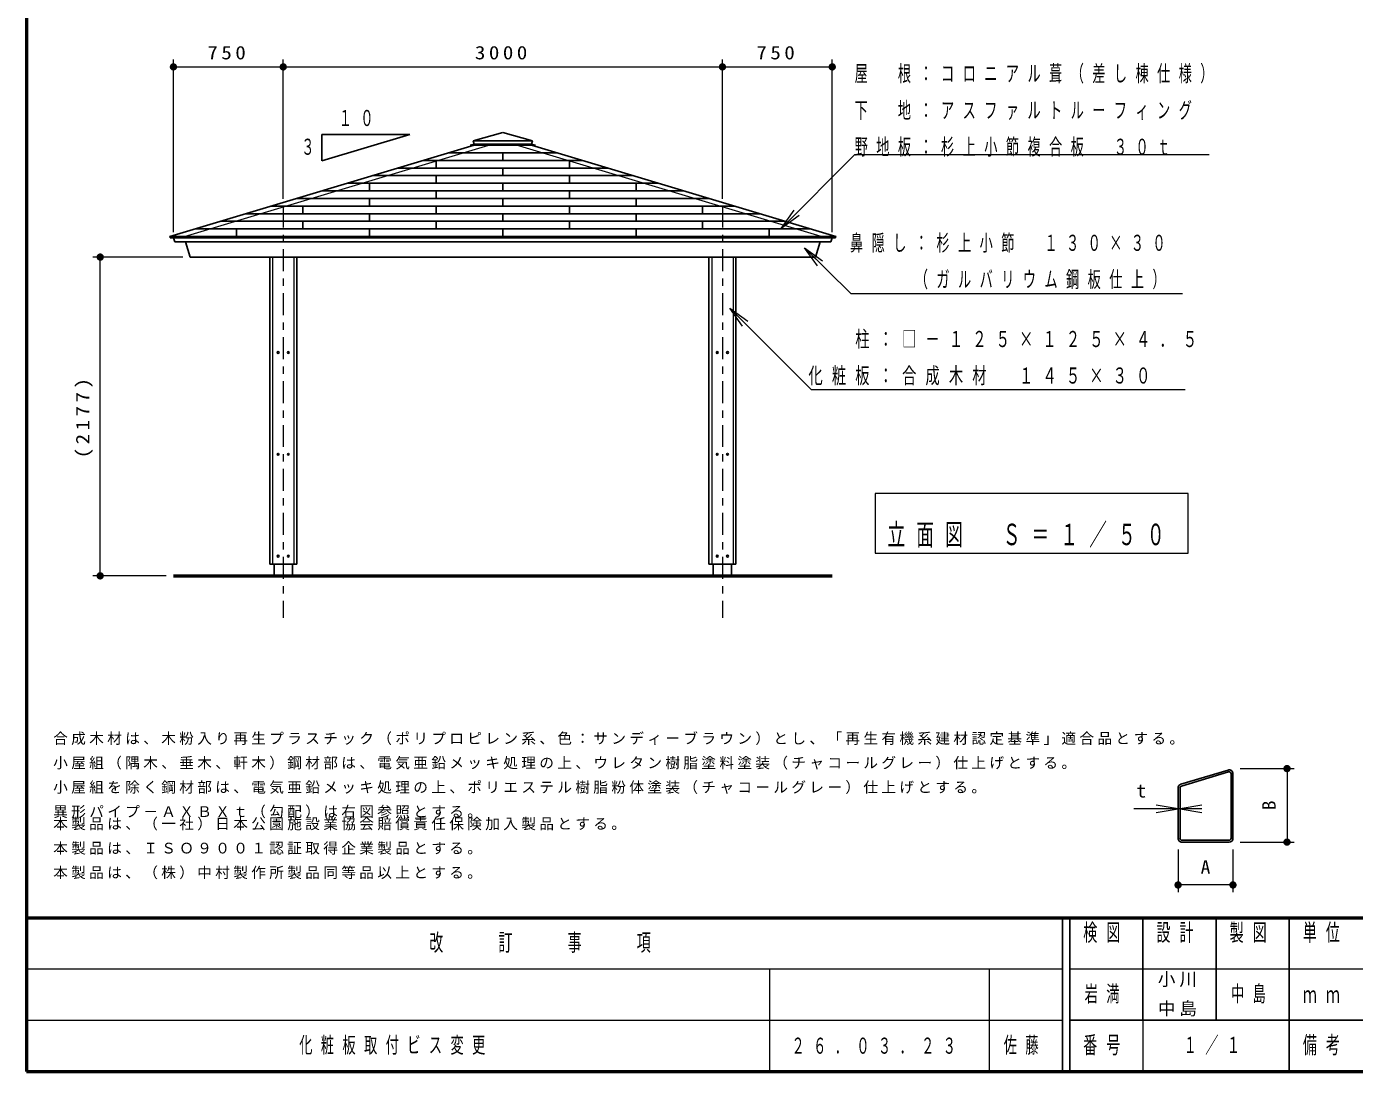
# Model space of a CAD drawing. Units: millimetres on the paper, with parts at other scales. Extents: x -385 to 8, y 0 to 267.
# Drawn here: x -385 to -203.6, y 0 to 142.7 of the extents above; entities that cross this region are included whole.
import ezdxf
from ezdxf.enums import TextEntityAlignment as Align

# ---------------------------------------------------------------- set-up
doc = ezdxf.new("R2010")
doc.units = ezdxf.units.MM
doc.linetypes.add('USER2', pattern=[6, 3, -1, 1, -1])
doc.layers.add('LY_1', color=7, linetype='Continuous', lineweight=25)
doc.styles.add('ＭＳ ゴシック', font='')
doc.styles.get('ＭＳ ゴシック').set_extended_font_data('MS Gothic')

# ---------------------------------------------------------------- blocks, each defined once
blk = doc.blocks.new('filled_dot')
at = {"color": 0, "linetype": 'Continuous', "lineweight": -2, "const_width": 1.25}
blk.add_lwpolyline([(-0.625, 0, 1), (0.625, 0, 1)], format="xyb", close=True, dxfattribs=at)
blk = doc.blocks.new('open_arrow')
at = {"color": 0, "linetype": 'Continuous', "lineweight": -2}
blk.add_lwpolyline([(7.5, 1.25), (0, 0), (7.5, -1.25)], dxfattribs=at)

msp = doc.modelspace()

# ---------------------------------------------------------------- linework, layer by layer
at = {"layer": 'LY_1', "lineweight": 50}
for p, q in [((-385, 267), (-385, 0)), ((-364.937, 67.695), (-274.937, 67.695)), ((-385, 21), (0, 21)), ((-385, 0), (0, 0))]:
    msp.add_line(p, q, dxfattribs=at)
at = {"layer": 'LY_1', "lineweight": 13}
for p, q in [((-364.937, 114.643), (-364.937, 138.218)), ((-349.937, 119.181), (-349.937, 138.218)), ((-289.937, 119.181), (-289.937, 138.218)), ((-274.937, 114.643), (-274.937, 138.218)), ((-364.937, 137.218), (-349.937, 137.218)), ((-349.937, 137.218), (-289.937, 137.218)), ((-289.937, 137.218), (-274.937, 137.218)), ((-281.914, 115.159), (-280.146, 117.633)), ((-281.914, 115.159), (-279.792, 117.28)), ((-279.439, 116.926), (-281.914, 115.159)), ((-278.745, 112.493), (-276.607, 110.389)), ((-278.745, 112.493), (-276.256, 110.745)), ((-276.958, 110.032), (-278.745, 112.493)), ((-363.65, 111.239), (-375.937, 111.239)), ((-374.937, 67.695), (-374.937, 111.239)), ((-288.944, 104.267), (-286.822, 102.146)), ((-288.944, 104.267), (-286.469, 102.499)), ((-287.176, 101.792), (-288.944, 104.267)), ((-269.092, 78.943), (-269.092, 70.81)), ((-226.292, 78.943), (-269.092, 78.943)), ((-226.292, 70.81), (-226.292, 78.943)), ((-269.092, 70.81), (-226.292, 70.81)), ((-365.937, 67.695), (-375.937, 67.695)), ((-219.191, 41.371), (-211.81, 41.371)), ((-212.81, 41.371), (-212.81, 31.321)), ((-224.428, 35.872), (-233.713, 35.872)), ((-219.191, 31.321), (-211.81, 31.321)), ((-227.691, 30.321), (-227.691, 24.472)), ((-220.191, 30.321), (-220.191, 24.472)), ((-220.191, 25.472), (-227.691, 25.472)), ((-385, 14), (-243.5, 14)), ((-283.5, 14), (-283.5, 0)), ((-253.5, 14), (-253.5, 0)), ((-242.5, 14), (-187.5, 14)), ((-385, 7), (-243.5, 7)), ((-232.5, 7), (-232.5, 0))]:
    msp.add_line(p, q, dxfattribs=at)
at = {"layer": 'LY_1'}
for p, q in [((-344.649, 127.986), (-344.649, 124.386)), ((-344.649, 127.986), (-332.649, 127.986)), ((-344.649, 124.386), (-332.649, 127.986)), ((-351.787, 69.295), (-348.087, 69.295)), ((-351.187, 69.295), (-351.187, 67.695)), ((-348.687, 69.295), (-348.687, 67.695)), ((-291.787, 69.295), (-288.087, 69.295)), ((-291.187, 69.295), (-291.187, 67.695)), ((-288.687, 69.295), (-288.687, 67.695)), ((-227.317, 39.233), (-220.867, 41.168)), ((-220.793, 40.923), (-227.243, 38.988)), ((-220.453, 40.665), (-220.453, 31.846)), ((-220.191, 40.665), (-220.191, 31.846)), ((-227.691, 38.73), (-227.691, 31.846)), ((-227.428, 38.73), (-227.428, 31.846)), ((-227.166, 31.583), (-220.716, 31.583)), ((-220.716, 31.321), (-227.166, 31.321))]:
    msp.add_line(p, q, dxfattribs=at)
at = {"layer": 'LY_1', "color": 40}
for p, q in [((-319.937, 128.241), (-323.972, 127.138)), ((-323.972, 127.138), (-319.937, 127.138)), ((-323.972, 127.138), (-323.845, 126.675)), ((-319.937, 128.241), (-315.903, 127.138)), ((-315.903, 127.138), (-319.937, 127.138)), ((-315.903, 127.138), (-316.03, 126.675)), ((-365.433, 114.053), (-323.851, 126.528)), ((-327.351, 125.478), (-319.937, 125.478)), ((-323.845, 126.675), (-324.385, 126.528)), ((-324.385, 126.528), (-319.937, 126.528)), ((-323.845, 126.675), (-319.937, 126.675)), ((-316.03, 126.675), (-319.937, 126.675)), ((-315.49, 126.528), (-319.937, 126.528)), ((-319.937, 125.478), (-319.937, 124.439)), ((-319.937, 125.478), (-319.937, 124.439)), ((-312.524, 125.478), (-319.937, 125.478)), ((-316.03, 126.675), (-315.49, 126.528)), ((-274.442, 114.053), (-316.023, 126.528)), ((-334.275, 123.401), (-319.937, 123.401)), ((-330.813, 124.439), (-319.937, 124.439)), ((-329.037, 123.401), (-329.037, 124.364)), ((-309.062, 124.439), (-319.937, 124.439)), ((-319.937, 123.401), (-319.937, 122.362)), ((-319.937, 123.401), (-319.937, 122.362)), ((-305.6, 123.401), (-319.937, 123.401)), ((-310.837, 123.401), (-310.837, 124.364)), ((-337.737, 122.362), (-319.937, 122.362)), ((-329.037, 121.323), (-329.037, 122.362)), ((-302.138, 122.362), (-319.937, 122.362)), ((-310.837, 121.323), (-310.837, 122.362)), ((-344.661, 120.285), (-319.937, 120.285)), ((-341.199, 121.323), (-319.937, 121.323)), ((-338.137, 120.285), (-338.137, 121.323)), ((-329.037, 119.246), (-329.037, 120.285)), ((-319.937, 121.323), (-319.937, 120.285)), ((-319.937, 121.323), (-319.937, 120.285)), ((-298.676, 121.323), (-319.937, 121.323)), ((-295.214, 120.285), (-319.937, 120.285)), ((-310.837, 119.246), (-310.837, 120.285)), ((-301.737, 120.285), (-301.737, 121.323)), ((-351.585, 118.207), (-319.937, 118.207)), ((-348.123, 119.246), (-319.937, 119.246)), ((-347.237, 117.169), (-347.237, 118.207)), ((-338.137, 118.207), (-338.137, 119.246)), ((-329.037, 117.169), (-329.037, 118.207)), ((-319.937, 119.246), (-319.937, 118.207)), ((-319.937, 119.246), (-319.937, 118.207)), ((-291.752, 119.246), (-319.937, 119.246)), ((-288.29, 118.207), (-319.937, 118.207)), ((-310.837, 117.169), (-310.837, 118.207)), ((-301.737, 118.207), (-301.737, 119.246)), ((-292.637, 117.169), (-292.637, 118.207)), ((-358.509, 116.13), (-319.937, 116.13)), ((-355.047, 117.169), (-319.937, 117.169)), ((-347.237, 115.092), (-347.237, 116.13)), ((-338.137, 116.13), (-338.137, 117.169)), ((-329.037, 115.092), (-329.037, 116.13)), ((-319.937, 117.169), (-319.937, 116.13)), ((-319.937, 117.169), (-319.937, 116.13)), ((-284.828, 117.169), (-319.937, 117.169)), ((-281.366, 116.13), (-319.937, 116.13)), ((-310.837, 115.092), (-310.837, 116.13)), ((-301.737, 116.13), (-301.737, 117.169)), ((-292.637, 115.092), (-292.637, 116.13)), ((-361.971, 115.092), (-319.937, 115.092)), ((-356.337, 114.053), (-356.337, 115.092)), ((-338.137, 114.053), (-338.137, 115.092)), ((-319.937, 115.092), (-319.937, 114.053)), ((-319.937, 115.092), (-319.937, 114.053)), ((-277.904, 115.092), (-319.937, 115.092)), ((-301.737, 114.053), (-301.737, 115.092)), ((-283.537, 114.053), (-283.537, 115.092)), ((-365.433, 114.053), (-319.937, 114.053)), ((-365.386, 113.879), (-365.433, 114.053)), ((-365.386, 113.879), (-319.937, 113.879)), ((-364.933, 113.879), (-364.765, 113.32)), ((-364.765, 113.32), (-319.937, 113.32)), ((-363.274, 113.32), (-362.65, 111.239)), ((-274.442, 114.053), (-319.937, 114.053)), ((-274.489, 113.879), (-319.937, 113.879)), ((-275.11, 113.32), (-319.937, 113.32)), ((-276.601, 113.32), (-277.225, 111.239)), ((-274.942, 113.879), (-275.11, 113.32)), ((-274.489, 113.879), (-274.442, 114.053)), ((-362.65, 111.239), (-319.937, 111.239)), ((-351.787, 111.239), (-351.787, 69.295)), ((-348.087, 111.239), (-348.087, 69.295)), ((-277.225, 111.239), (-319.937, 111.239)), ((-291.787, 111.239), (-291.787, 69.295)), ((-288.087, 111.239), (-288.087, 69.295))]:
    msp.add_line(p, q, dxfattribs=at)
at = {"layer": 'LY_1', "color": 40, "lineweight": 13}
for p, q in [((-363.409, 114.053), (-321.827, 126.528)), ((-276.466, 114.053), (-318.048, 126.528)), ((-351.387, 111.239), (-351.387, 69.295)), ((-348.487, 111.239), (-348.487, 69.295)), ((-291.387, 111.239), (-291.387, 69.295)), ((-288.487, 111.239), (-288.487, 69.295))]:
    msp.add_line(p, q, dxfattribs=at)
at = {"layer": 'LY_1', "linetype": 'USER2', "lineweight": 13}
for p, q in [((-349.937, 118.299), (-349.937, 61.966)), ((-289.937, 118.299), (-289.937, 61.966))]:
    msp.add_line(p, q, dxfattribs=at)
at = {"layer": 'LY_1', "color": 211}
for p, q in [((-243.5, 21), (-243.5, 0)), ((-242.5, 21), (-242.5, 0)), ((-232.5, 21), (-232.5, 7)), ((-222.5, 21), (-222.5, 7)), ((-212.5, 21), (-212.5, 0)), ((-242.5, 7), (0, 7))]:
    msp.add_line(p, q, dxfattribs=at)
at = {"layer": 'LY_1', "lineweight": 13}
for points in [[(-281.914, 115.159), (-271.837, 125.232), (-223.461, 125.232)], [(-278.745, 112.493), (-272.416, 106.264), (-227.095, 106.264)], [(-288.944, 104.267), (-277.806, 93.13), (-226.735, 93.13)]]:
    msp.add_lwpolyline(points, dxfattribs=at)
at = {"layer": 'LY_1'}
for centre in [(-350.637, 98.195), (-349.237, 98.195), (-290.637, 98.195), (-289.237, 98.195), (-350.637, 84.295), (-349.237, 84.295), (-290.637, 84.295), (-289.237, 84.295), (-350.637, 70.395), (-349.237, 70.395), (-290.637, 70.395), (-289.237, 70.395)]:
    msp.add_circle(centre, 0.125, dxfattribs=at)
for centre, radius, start, end in [((-220.716, 40.665), 0.525, 0, 106.69926), ((-220.716, 40.665), 0.263, 0, 106.70022), ((-227.166, 38.73), 0.525, 106.69783, 179.99996), ((-227.166, 38.73), 0.263, 106.70023, 179.99996), ((-227.166, 31.846), 0.525, 179.99998, 270.00003), ((-227.166, 31.846), 0.263, 179.99998, 270.00003), ((-220.716, 31.846), 0.525, 270.00002, 0), ((-220.716, 31.846), 0.263, 270.00002, 0)]:
    msp.add_arc(centre, radius, start, end, dxfattribs=at)

# ---------------------------------------------------------------- block references
at = {"layer": 'LY_1', "lineweight": 13, "xscale": 0.4, "yscale": 0.4}
for name, p in [('filled_dot', (-364.937, 137.218)), ('filled_dot', (-349.937, 137.218)), ('filled_dot', (-289.937, 137.218)), ('open_arrow', (-227.428, 35.872)), ('filled_dot', (-227.691, 25.472))]:
    msp.add_blockref(name, p, dxfattribs=at)
for name, p, rotation in [('filled_dot', (-349.937, 137.218), 180), ('filled_dot', (-289.937, 137.218), 180), ('filled_dot', (-274.937, 137.218), 180), ('filled_dot', (-374.937, 111.239), 270), ('filled_dot', (-374.937, 67.695), 90), ('filled_dot', (-212.81, 41.371), 270), ('open_arrow', (-227.691, 35.872), 180), ('filled_dot', (-212.81, 31.321), 90), ('filled_dot', (-220.191, 25.472), 180)]:
    msp.add_blockref(name, p, dxfattribs=dict(at, rotation=rotation))

# ---------------------------------------------------------------- texts
at = {"layer": 'LY_1', "style": 'ＭＳ ゴシック', "width": 0.6}
msp.add_text('３', height=2.199, dxfattribs=at).set_placement((-346.577, 126.309), align=Align.MIDDLE_CENTER)
at = {"layer": 'LY_1', "style": 'ＭＳ ゴシック', "width": 1.05}
for s, p in [('t', (-232.713, 36.872)), ('A', (-223.941, 26.472))]:
    msp.add_text(s, height=1.833, dxfattribs=at).set_placement(p, align=Align.BOTTOM_CENTER)
msp.add_text('B', height=1.833, rotation=90, dxfattribs=at).set_placement((-213.81, 36.346), align=Align.BOTTOM_CENTER)
at = {"layer": 'LY_1', "style": 'ＭＳ ゴシック'}
for s, insert, char_height, attachment_point in [('\\T1.33;\\W1.15;750', (-357.437, 138.218), 1.833, 8), ('\\T1.33;\\W1.15;3000', (-319.937, 138.218), 1.833, 8), ('\\T1.33;\\W1.15;750', (-282.437, 138.218), 1.833, 8), ('\\T1.64;\\W0.6;屋\u3000根：コロニアル葺（差し棟仕様）', (-271.878, 136.182), 2.199, 4), ('\\T1.64;\\W0.6;下\u3000地：アスファルトルーフィング', (-271.878, 131.182), 2.199, 4), ('\\T1.64;\\W0.6;１０', (-339.404, 130.222), 2.199, 5), ('\\T1.64;\\W0.6;野地板：杉上小節複合板\u3000３０ｔ\u3000', (-271.878, 126.182), 2.199, 4), ('\\T1.64;\\W0.6;鼻隠し：杉上小節\u3000１３０×３０', (-272.511, 113.064), 2.199, 4), ('\\T1.64;\\W0.6;\u3000\u3000\u3000（ガルバリウム鋼板仕上）', (-272.511, 108.064), 2.199, 4), ('\\T1.64;\\W0.65;\u3000\u3000柱：□－１２５×１２５×４．５', (-278.185, 99.93), 2.199, 4), ('\\T1.64;\\W0.65;化粧板：合成木材\u3000１４５×３０\u3000\u3000', (-278.185, 94.93), 2.199, 4), ('\\T1.64;\\W0.6;立面図\u3000Ｓ＝１／５０', (-247.692, 71.543), 2.933, 8), ('\\T1.23;合成木材は、木粉入り再生プラスチック（ポリプロピレン系、色：サンディーブラウン）とし、「再生有機系建材認定基準」適合品とする。', (-381.359, 44.571), 1.466, 7), ('\\T1.23;小屋組（隅木、垂木、軒木）鋼材部は、電気亜鉛メッキ処理の上、ウレタン樹脂塗料塗装（チャコールグレー）仕上げとする。', (-381.359, 41.238), 1.466, 7), ('\\T1.23;小屋組を除く鋼材部は、電気亜鉛メッキ処理の上、ポリエステル樹脂粉体塗装（チャコールグレー）仕上げとする。', (-381.359, 37.904), 1.466, 7), ('\\T1.23;異形パイプ－ＡＸＢＸｔ（勾配）は右図参照とする。', (-381.359, 34.571), 1.466, 7), ('\\T1.23;本製品は、（一社）日本公園施設業協会賠償責任保険加入製品とする。', (-381.359, 34.571), 1.466, 1), ('\\T1.23;本製品は、ＩＳＯ９００１認証取得企業製品とする。', (-381.359, 31.238), 1.466, 1), ('\\T1.23;本製品は、（株）中村製作所製品同等品以上とする。', (-381.359, 27.904), 1.466, 1), ('\\T1.23;小川', (-227.5, 12.5), 1.76, 5), ('\\T1.64;\\W0.6;岩満', (-237.5, 10.5), 2.199, 5), ('\\T1.64;\\W0.6;中島', (-217.5, 10.5), 2.199, 5), ('\\T1.23;中島', (-227.5, 8.5), 1.76, 5), ('\\T1.64;\\W0.6;化粧板取付ビス変更', (-347.75, 3.5), 2.199, 4), ('\\T1.64;\\W0.6;２６．０３．２３', (-280.5, 3.5), 2.199, 4), ('\\T1.64;\\W0.6;佐藤', (-251.5, 3.5), 2.199, 4), ('\\T1.64;\\W0.6;１／１', (-222.5, 3.5), 2.199, 5)]:
    msp.add_mtext(s, dxfattribs=dict(at, insert=insert, char_height=char_height, attachment_point=attachment_point))
at = {"layer": 'LY_1', "insert": (-375.937, 89.467), "char_height": 1.833, "attachment_point": 8, "rotation": 90, "style": 'ＭＳ ゴシック'}
msp.add_mtext('\\T1.33;\\W1.15;(2177)', dxfattribs=at)
at = {"layer": 'LY_1', "color": 4, "char_height": 2.346, "style": 'ＭＳ ゴシック'}
for s, insert, attachment_point in [('\\T1.64;\\W0.6;検図', (-237.5, 20.167), 2), ('\\T1.64;\\W0.6;設計', (-227.5, 20.167), 2), ('\\T1.64;\\W0.6;製図', (-217.5, 20.167), 2), ('\\T1.64;\\W0.6;単位', (-207.5, 20.167), 2), ('\\T1.64;\\W0.6;改\u3000\u3000訂\u3000\u3000事\u3000\u3000項', (-314.25, 17.5), 5), ('\\T1.64;\\W0.6;ｍｍ', (-207.5, 10.5), 5), ('\\T1.64;\\W0.6;番号', (-237.5, 3.5), 5), ('\\T1.64;\\W0.6;備考', (-207.5, 3.5), 5)]:
    msp.add_mtext(s, dxfattribs=dict(at, insert=insert, attachment_point=attachment_point))

doc.saveas('drawing.dxf')
